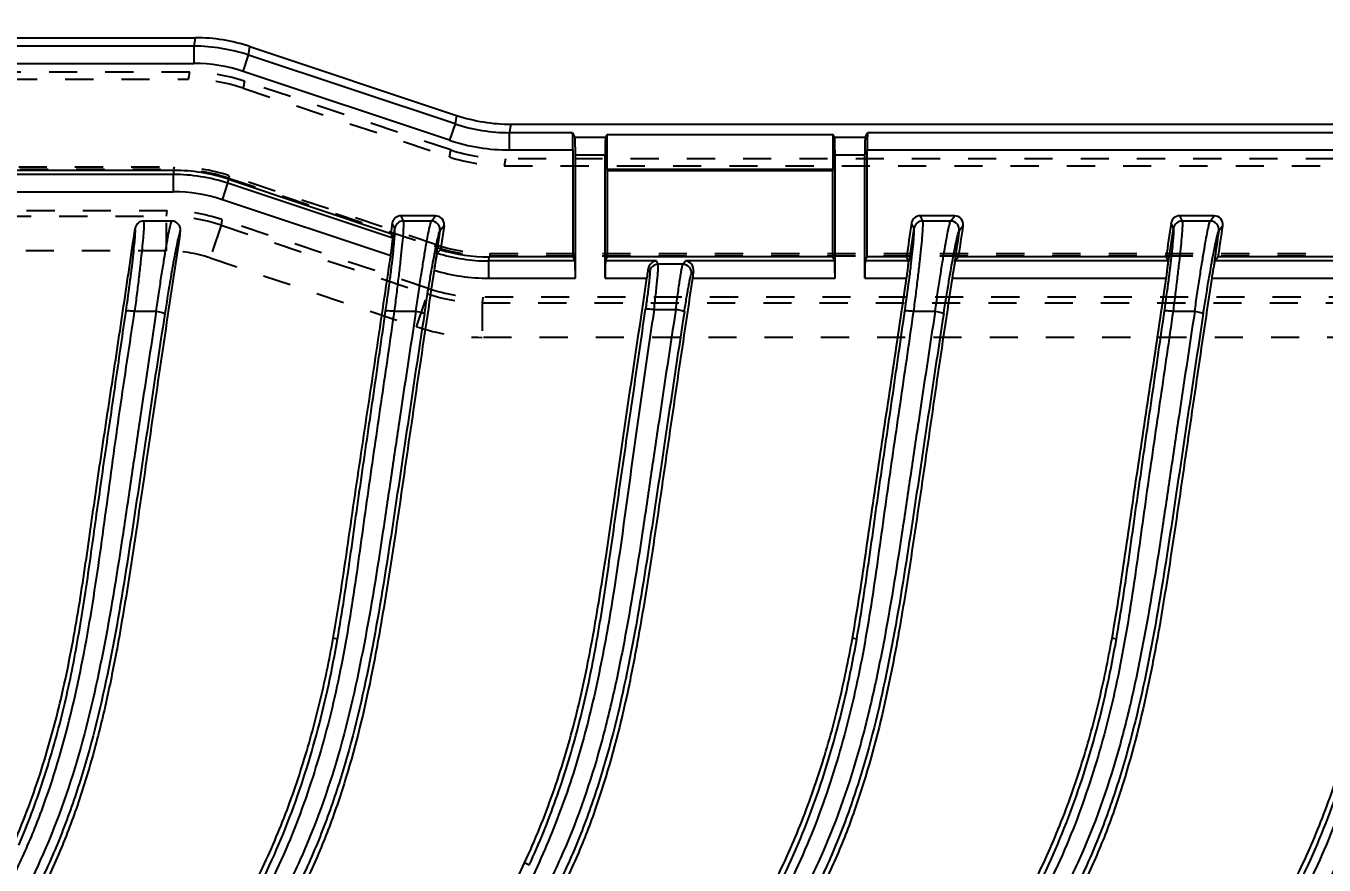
# Model space of a CAD drawing. Header units: millimetres. Extents: x -946 to 3963, y -10008 to 1396.
# Drawn here: x 1367.8 to 1443.2, y -775.9 to -727.1 of the extents above; entities that cross this region are included whole.
import ezdxf

# ---------------------------------------------------------------- set-up
doc = ezdxf.new("R2010")
doc.units = ezdxf.units.MM
doc.header["$LTSCALE"] = 16.335
doc.header["$PDMODE"] = 3
doc.header["$PDSIZE"] = 0.3125
doc.linetypes.add('HIDDEN', pattern=[0.2, 0.1, -0.1])
doc.layers.get('0').update_dxf_attribs({"linetype": 'CONTINUOUS'})
doc.layers.get('Defpoints').update_dxf_attribs({"linetype": 'CONTINUOUS'})
doc.layers.add('DEFAULT_2', color=8, linetype='HIDDEN')
doc.styles.get("Standard").update_dxf_attribs({"font": 'txt', "width": 0.8})
doc.dimstyles.new('11', dxfattribs={"dimtxt": 10, "dimasz": 10, "dimexe": 0, "dimexo": 0, "dimgap": 0, "dimtad": 0, "dimzin": 0, "dimdsep": 46, "dimtxsty": 'Standard', "dimcen": 0, "dimclrd": 4, "dimclre": 4, "dimclrt": 6, "dimazin": 0, "dimtfac": 1, "dimtofl": 0, "dimtmove": 0, "dimatfit": 3, "dimfxl": 0, "dimtolj": 1, "dimtzin": 0, "dimarcsym": 0})

# ---------------------------------------------------------------- blocks, each defined once
blk = doc.blocks.new('*D20')
at = {"color": 4, "lineweight": -2}
for p, q in [((1308.929, -833.857), (1308.929, -701.673)), ((1318.929, -701.673), (1478.018, -701.673)), ((1807.459, -701.673), (1516.685, -701.673)), ((1817.459, -797.176), (1817.459, -701.673))]:
    blk.add_line(p, q, dxfattribs=at)
at = {"color": 4}
for points in [[(1318.929, -700.007), (1318.929, -703.34), (1308.929, -701.673)], [(1807.459, -700.007), (1807.459, -703.34), (1817.459, -701.673)]]:
    blk.add_solid(points, dxfattribs=at)
at = {"layer": 'Defpoints', "color": 0}
for p in [(1308.929, -701.673), (1817.459, -797.176), (1308.929, -833.857)]:
    blk.add_point(p, dxfattribs=at)
at = {"color": 6, "insert": (1497.351, -701.673), "char_height": 10, "attachment_point": 5}
blk.add_mtext('\\A1;508.53', dxfattribs=at)
blk = doc.blocks.new('*D22')
at = {"color": 4, "lineweight": -2}
for p, q in [((1248.194, -736.941), (1248.194, -631.536)), ((1258.194, -631.536), (1512.669, -631.536)), ((1868.194, -631.536), (1548.669, -631.536)), ((1878.194, -736.941), (1878.194, -631.536))]:
    blk.add_line(p, q, dxfattribs=at)
at = {"color": 4}
for points in [[(1258.194, -629.87), (1258.194, -633.203), (1248.194, -631.536)], [(1868.194, -629.87), (1868.194, -633.203), (1878.194, -631.536)]]:
    blk.add_solid(points, dxfattribs=at)
at = {"layer": 'Defpoints', "color": 0}
for p in [(1248.194, -631.536), (1248.194, -736.941), (1878.194, -736.941)]:
    blk.add_point(p, dxfattribs=at)
at = {"color": 6, "insert": (1530.669, -631.536), "char_height": 10, "attachment_point": 5}
blk.add_mtext('\\A1;630.00', dxfattribs=at)

msp = doc.modelspace()

# ---------------------------------------------------------------- linework, layer by layer
at = {"color": 7, "linetype": 'Continuous'}
for p, q in [((1349.232, -727.829), (1377.65, -727.829)), ((1377.65, -727.829), (1377.57, -728.322)), ((1377.57, -728.322), (1349.489, -728.322)), ((1377.57, -728.322), (1377.57, -729.325)), ((1380.426, -729.789), (1380.744, -728.837)), ((1380.744, -728.837), (1380.824, -728.344)), ((1392.729, -732.832), (1380.744, -728.837)), ((1380.824, -728.344), (1392.809, -732.339)), ((1349.489, -729.325), (1377.57, -729.325)), ((1392.411, -733.784), (1380.426, -729.789)), ((1392.809, -732.339), (1392.729, -732.832)), ((1392.729, -732.832), (1392.411, -733.784)), ((1395.902, -733.347), (1395.982, -732.854)), ((1395.902, -734.35), (1395.902, -733.347)), ((1399.553, -733.347), (1395.902, -733.347)), ((1395.982, -732.854), (1619.855, -732.854)), ((1399.553, -733.347), (1399.695, -733.631)), ((1416.545, -733.631), (1416.687, -733.347)), ((1593.518, -733.347), (1416.687, -733.347)), ((1401.47, -733.631), (1399.695, -733.631)), ((1401.556, -733.46), (1401.47, -733.631)), ((1401.556, -735.47), (1401.556, -733.46)), ((1401.556, -733.46), (1414.684, -733.46)), ((1414.684, -735.47), (1414.684, -733.46)), ((1414.77, -733.631), (1414.684, -733.46)), ((1416.545, -733.631), (1414.77, -733.631)), ((1395.902, -734.35), (1399.578, -734.35)), ((1399.578, -734.35), (1399.578, -740.562)), ((1399.72, -741.8), (1399.72, -734.635)), ((1399.72, -734.635), (1401.445, -734.635)), ((1401.445, -741.8), (1401.445, -734.635)), ((1414.795, -741.8), (1414.795, -734.635)), ((1414.795, -734.635), (1416.52, -734.635)), ((1416.52, -741.8), (1416.52, -734.635)), ((1416.663, -740.562), (1416.663, -734.35)), ((1416.663, -734.35), (1593.543, -734.35)), ((1376.399, -735.537), (1361.831, -735.537)), ((1376.399, -735.537), (1376.361, -735.771)), ((1401.588, -735.533), (1401.556, -735.47)), ((1401.556, -735.47), (1414.684, -735.47)), ((1401.588, -740.562), (1401.588, -735.533)), ((1401.588, -735.533), (1414.653, -735.533)), ((1414.684, -735.47), (1414.653, -735.533)), ((1414.653, -735.533), (1414.653, -740.562)), ((1376.361, -735.771), (1361.952, -735.771)), ((1376.361, -735.771), (1376.361, -736.775)), ((1379.218, -737.238), (1379.535, -736.286)), ((1379.535, -736.286), (1379.573, -736.052)), ((1389.112, -739.478), (1379.535, -736.286)), ((1379.573, -736.052), (1388.996, -739.193)), ((1361.952, -736.775), (1376.361, -736.775)), ((1388.994, -740.497), (1379.218, -737.238)), ((1376.282, -738.48), (1374.652, -738.48)), ((1389.084, -738.603), (1388.997, -739.193)), ((1389.231, -738.909), (1389.084, -738.603)), ((1389.58, -738.175), (1389.727, -738.48)), ((1391.594, -738.175), (1389.58, -738.175)), ((1391.357, -738.48), (1389.727, -738.48)), ((1391.357, -738.48), (1391.594, -738.175)), ((1419.381, -738.909), (1419.234, -738.604)), ((1419.73, -738.175), (1419.877, -738.48)), ((1421.744, -738.175), (1419.73, -738.175)), ((1421.507, -738.48), (1419.877, -738.48)), ((1421.507, -738.48), (1421.744, -738.175)), ((1434.456, -738.909), (1434.309, -738.604)), ((1434.805, -738.175), (1434.952, -738.48)), ((1436.819, -738.175), (1434.805, -738.175)), ((1436.582, -738.48), (1434.952, -738.48)), ((1436.582, -738.48), (1436.819, -738.175)), ((1388.997, -739.193), (1389.137, -739.54)), ((1389.137, -739.54), (1389.231, -738.909)), ((1391.853, -739.056), (1391.657, -740.379)), ((1392.09, -738.751), (1391.853, -739.056)), ((1392.09, -738.751), (1391.881, -740.154)), ((1419.093, -740.846), (1419.381, -738.909)), ((1422.24, -738.751), (1422.003, -739.056)), ((1434.168, -740.846), (1434.456, -738.909)), ((1437.315, -738.751), (1437.078, -739.056)), ((1391.696, -740.34), (1391.882, -740.154)), ((1391.657, -740.379), (1391.521, -741.294)), ((1394.688, -740.796), (1394.711, -740.562)), ((1394.688, -741.8), (1394.688, -740.796)), ((1399.695, -740.796), (1394.688, -740.796)), ((1399.578, -740.562), (1394.711, -740.562)), ((1399.578, -740.562), (1399.695, -740.796)), ((1401.47, -740.796), (1401.588, -740.562)), ((1404.424, -740.796), (1401.47, -740.796)), ((1414.653, -740.562), (1401.588, -740.562)), ((1404.528, -740.992), (1404.424, -740.796)), ((1405.958, -740.992), (1406.12, -740.796)), ((1414.77, -740.796), (1406.12, -740.796)), ((1414.653, -740.562), (1414.77, -740.796)), ((1416.545, -740.796), (1416.663, -740.562)), ((1419.067, -740.796), (1416.545, -740.796)), ((1418.944, -740.562), (1416.663, -740.562)), ((1419.093, -740.846), (1418.944, -740.562)), ((1421.97, -740.562), (1421.736, -740.846)), ((1434.142, -740.796), (1421.777, -740.796)), ((1434.019, -740.562), (1421.97, -740.562)), ((1434.019, -740.562), (1434.168, -740.846)), ((1437.045, -740.562), (1436.811, -740.846)), ((1449.217, -740.796), (1436.852, -740.796)), ((1449.094, -740.562), (1437.045, -740.562)), ((1404.031, -741.42), (1403.95, -741.267)), ((1405.958, -740.992), (1404.528, -740.992)), ((1406.579, -741.419), (1406.455, -741.568)), ((1394.688, -741.8), (1399.72, -741.8)), ((1401.445, -741.8), (1403.876, -741.8)), ((1406.519, -741.8), (1414.795, -741.8)), ((1416.52, -741.8), (1418.951, -741.8)), ((1421.594, -741.8), (1434.026, -741.8)), ((1436.669, -741.8), (1449.101, -741.8)), ((1374.123, -743.712), (1375.383, -743.712)), ((1389.198, -743.712), (1390.458, -743.712)), ((1404.288, -743.609), (1405.549, -743.609)), ((1419.348, -743.712), (1420.608, -743.712)), ((1434.423, -743.712), (1435.683, -743.712)), ((1385.908, -762.757), (1385.654, -762.711)), ((1416.058, -762.757), (1415.804, -762.711)), ((1431.133, -762.757), (1430.879, -762.711)), ((1397.043, -775.882), (1396.77, -775.754))]:
    msp.add_line(p, q, dxfattribs=at)
for centre, radius, start, end in [((1377.559, -738.425), 10.103, 71.62681, 89.93825), ((1377.568, -738.373), 9.047, 71.58099, 89.98406), ((1395.912, -723.249), 10.098, 251.62181, 269.94324), ((1395.905, -723.293), 11.058, 251.58099, 269.98406), ((1376.35, -745.874), 10.103, 71.62681, 89.93825), ((1376.352, -745.865), 9.091, 71.62431, 89.94074), ((1389.58, -738.677), 0.502, 89.9939, 171.60296), ((1389.728, -738.984), 0.503, 90.07267, 171.3998), ((1391.355, -738.984), 0.503, 351.74484, 89.8587), ((1419.73, -738.677), 0.502, 89.9939, 171.60618), ((1419.878, -738.984), 0.503, 90.07026, 171.4021), ((1421.505, -738.984), 0.503, 351.74445, 89.8616), ((1434.805, -738.677), 0.502, 89.9939, 171.60618), ((1434.953, -738.984), 0.503, 90.07026, 171.4021), ((1436.58, -738.984), 0.503, 351.74445, 89.8616), ((1394.718, -730.474), 10.087, 253.66532, 269.95839), ((1394.681, -730.802), 9.994, 252.61803, 270.03643), ((1394.681, -730.802), 10.997, 253.25836, 270.03288), ((1404.528, -741.495), 0.503, 90.07787, 171.43512), ((1405.957, -741.496), 0.503, 351.66343, 89.86354), ((1433.371, -745.809), 27.15, 170.6929, 171.50689)]:
    msp.add_arc(centre, radius, start, end, dxfattribs=at)
for centre, major_axis, ratio, start_param, end_param in [((1377.646, -737.893), (-1.612, -9.934), 0.998594, 2.98094, 3.302246), ((1395.987, -722.79), (1.612, 9.934), 0.998594, -3.302246, -2.98094), ((1399.551, -734.35), (0, 1.005), 0.026186, -1.570796, -0.05236), ((1416.689, -734.35), (0, 1.005), 0.026186, 0.05236, 1.570796), ((1399.693, -734.635), (0, 1.005), 0.026186, -1.570796, -0.05236), ((1401.472, -734.635), (0, 1.005), 0.026186, 0.05236, 1.570796), ((1414.768, -734.635), (0, 1.005), 0.026186, -1.570796, -0.05236), ((1416.547, -734.635), (0, 1.005), 0.026186, 0.05236, 1.570796), ((1376.395, -745.6), (1.612, 9.934), 0.998594, -0.160653, 0.160653), ((6630.975, -1516.338), (4145.301, -3254.93), 0.999193, -2.623723, -2.623347), ((6646.05, -1516.338), (4145.301, -3254.93), 0.999193, -2.623723, -2.623347), ((-225.26, -494.779), (1649.642, 229.679), 0.999338, -0.286637, -0.285537), ((-210.185, -494.779), (1649.642, 229.679), 0.999338, -0.286637, -0.285537), ((1399.693, -741.8), (0, 1.005), 0.026186, -1.570796, -0.05236), ((1401.472, -741.8), (0, 1.005), 0.026186, 0.05236, 1.570796), ((1414.768, -741.8), (0, 1.005), 0.026186, -1.570796, -0.05236), ((1416.547, -741.8), (0, 1.005), 0.026186, 0.05236, 1.570796)]:
    msp.add_ellipse(centre, major_axis=major_axis, ratio=ratio, start_param=start_param, end_param=end_param, dxfattribs=at)
for points, knots in [([(1374.652, -738.48), (1374.659, -738.496), (1374.663, -738.548), (1374.666, -738.645), (1374.662, -738.786), (1374.648, -739.058), (1374.613, -739.497), (1374.552, -740.133), (1374.469, -740.899), (1374.368, -741.769), (1374.252, -742.718), (1374.167, -743.375), (1374.123, -743.712)], [0, 0, 0, 0, 0.01018, 0.028757, 0.055636, 0.090608, 0.183879, 0.306626, 0.454803, 0.622788, 0.806038, 1, 1, 1, 1]), ([(1374.652, -738.48), (1374.535, -738.48), (1374.294, -738.567), (1374.173, -738.793), (1374.155, -738.908)], [0, 0, 0, 0, 0.499987, 1, 1, 1, 1]), ([(1375.383, -743.712), (1375.431, -743.374), (1375.525, -742.716), (1375.668, -741.767), (1375.805, -740.897), (1375.931, -740.132), (1376.044, -739.496), (1376.129, -739.057), (1376.188, -738.786), (1376.223, -738.644), (1376.252, -738.547), (1376.271, -738.496), (1376.282, -738.48)], [0, 0, 0, 0, 0.192864, 0.375026, 0.542159, 0.689946, 0.812883, 0.906838, 0.942318, 0.969802, 0.989071, 1, 1, 1, 1]), ([(1376.778, -739.056), (1376.799, -738.918), (1376.715, -738.609), (1376.422, -738.48), (1376.282, -738.48)], [0, 0, 0, 0, 0.50003, 1, 1, 1, 1]), ([(1389.727, -738.48), (1389.734, -738.496), (1389.738, -738.548), (1389.741, -738.644), (1389.737, -738.786), (1389.723, -739.058), (1389.688, -739.497), (1389.627, -740.132), (1389.544, -740.897), (1389.444, -741.767), (1389.327, -742.717), (1389.242, -743.374), (1389.198, -743.712)], [0, 0, 0, 0, 0.010152, 0.028743, 0.055653, 0.090647, 0.183937, 0.306539, 0.454492, 0.622306, 0.805589, 1, 1, 1, 1]), ([(1390.458, -743.712), (1390.506, -743.374), (1390.6, -742.716), (1390.743, -741.767), (1390.88, -740.897), (1391.006, -740.132), (1391.119, -739.496), (1391.204, -739.057), (1391.264, -738.786), (1391.298, -738.644), (1391.327, -738.547), (1391.346, -738.496), (1391.357, -738.48)], [0, 0, 0, 0, 0.192925, 0.375038, 0.542125, 0.689981, 0.812963, 0.906913, 0.942378, 0.969842, 0.989091, 1, 1, 1, 1]), ([(1392.09, -738.751), (1392.111, -738.613), (1392.026, -738.304), (1391.733, -738.175), (1391.594, -738.175)], [0, 0, 0, 0, 0.500032, 1, 1, 1, 1]), ([(1419.877, -738.48), (1419.884, -738.496), (1419.888, -738.548), (1419.891, -738.644), (1419.887, -738.786), (1419.873, -739.058), (1419.838, -739.497), (1419.777, -740.132), (1419.694, -740.897), (1419.594, -741.767), (1419.477, -742.717), (1419.392, -743.374), (1419.348, -743.712)], [0, 0, 0, 0, 0.010152, 0.028743, 0.055653, 0.090648, 0.183937, 0.306539, 0.454492, 0.622305, 0.805589, 1, 1, 1, 1]), ([(1420.608, -743.712), (1420.656, -743.374), (1420.75, -742.716), (1420.893, -741.767), (1421.03, -740.897), (1421.156, -740.132), (1421.269, -739.496), (1421.354, -739.057), (1421.414, -738.786), (1421.448, -738.644), (1421.477, -738.547), (1421.496, -738.496), (1421.507, -738.48)], [0, 0, 0, 0, 0.192925, 0.375038, 0.542125, 0.689981, 0.812963, 0.906913, 0.942378, 0.969842, 0.989091, 1, 1, 1, 1]), ([(1422.24, -738.751), (1422.261, -738.613), (1422.176, -738.304), (1421.883, -738.175), (1421.744, -738.175)], [0, 0, 0, 0, 0.500032, 1, 1, 1, 1]), ([(1434.952, -738.48), (1434.959, -738.496), (1434.963, -738.548), (1434.966, -738.644), (1434.962, -738.786), (1434.948, -739.058), (1434.913, -739.497), (1434.852, -740.132), (1434.769, -740.897), (1434.669, -741.767), (1434.552, -742.717), (1434.467, -743.374), (1434.423, -743.712)], [0, 0, 0, 0, 0.010152, 0.028743, 0.055653, 0.090648, 0.183937, 0.306539, 0.454492, 0.622305, 0.805589, 1, 1, 1, 1]), ([(1435.683, -743.712), (1435.731, -743.374), (1435.825, -742.716), (1435.968, -741.767), (1436.105, -740.897), (1436.231, -740.132), (1436.344, -739.496), (1436.429, -739.057), (1436.489, -738.786), (1436.523, -738.644), (1436.552, -738.547), (1436.571, -738.496), (1436.582, -738.48)], [0, 0, 0, 0, 0.192925, 0.375038, 0.542125, 0.689981, 0.812963, 0.906913, 0.942378, 0.969842, 0.989091, 1, 1, 1, 1]), ([(1437.315, -738.751), (1437.336, -738.613), (1437.251, -738.304), (1436.958, -738.175), (1436.819, -738.175)], [0, 0, 0, 0, 0.500032, 1, 1, 1, 1]), ([(1376.778, -739.056), (1376.478, -741.077), (1375.868, -745.119), (1374.979, -751.185), (1374.113, -757.254), (1373.316, -762.301), (1372.515, -766.31), (1371.786, -769.289), (1370.897, -772.225), (1369.821, -775.099), (1368.524, -777.881), (1367.037, -780.564), (1365.457, -783.191), (1364.166, -785.398), (1363.22, -787.212), (1362.575, -788.604), (1362.021, -790.034), (1361.564, -791.497), (1361.165, -792.978), (1360.665, -794.961), (1360.032, -797.437), (1359.309, -800.416), (1358.648, -803.409), (1358.063, -806.419), (1357.37, -810.447), (1356.639, -815.504), (1355.812, -823.637), (1355.562, -829.771), (1355.562, -833.857)], [0, 0, 0, 0, 0.062495, 0.12499, 0.187485, 0.24998, 0.28123, 0.312481, 0.343736, 0.374999, 0.406246, 0.437504, 0.468743, 0.500016, 0.515672, 0.531303, 0.546905, 0.562518, 0.578161, 0.593813, 0.625066, 0.656302, 0.687553, 0.718803, 0.750051, 0.812544, 0.875038, 1, 1, 1, 1]), ([(1367.131, -774.603), (1367.727, -773.205), (1368.786, -770.349), (1369.97, -765.94), (1370.828, -761.459), (1371.381, -757.7), (1371.805, -754.69), (1372.245, -751.683), (1372.815, -747.927), (1373.488, -743.418), (1373.932, -740.412), (1374.155, -738.908)], [0, 0, 0, 0, 0.125023, 0.250048, 0.375068, 0.500056, 0.562549, 0.625042, 0.750028, 0.875014, 1, 1, 1, 1]), ([(1373.625, -743.704), (1373.712, -743.103), (1373.832, -742.234), (1373.972, -741.128), (1374.054, -740.427), (1374.115, -739.845), (1374.151, -739.442), (1374.165, -739.192), (1374.169, -739.062), (1374.166, -738.972), (1374.161, -738.925), (1374.155, -738.908)], [0, 0, 0, 0, 0.376956, 0.545112, 0.69269, 0.81521, 0.908795, 0.943801, 0.970603, 0.989266, 1, 1, 1, 1]), ([(1376.778, -739.056), (1376.768, -739.072), (1376.749, -739.119), (1376.702, -739.265), (1376.634, -739.546), (1376.54, -739.992), (1376.428, -740.574), (1376.301, -741.274), (1376.112, -742.379), (1375.973, -743.25), (1375.88, -743.852)], [0, 0, 0, 0, 0.01164, 0.031156, 0.094345, 0.188749, 0.311384, 0.458458, 0.625665, 1, 1, 1, 1]), ([(1388.7, -743.704), (1388.786, -743.104), (1388.907, -742.236), (1389.047, -741.13), (1389.129, -740.43), (1389.19, -739.848), (1389.225, -739.445), (1389.24, -739.195), (1389.244, -739.065), (1389.241, -738.974), (1389.237, -738.925), (1389.231, -738.909)], [0, 0, 0, 0, 0.376562, 0.544584, 0.692058, 0.814545, 0.908225, 0.943333, 0.970272, 0.989097, 1, 1, 1, 1]), ([(1390.955, -743.852), (1391.047, -743.25), (1391.187, -742.379), (1391.376, -741.274), (1391.503, -740.574), (1391.615, -739.992), (1391.7, -739.589), (1391.76, -739.34), (1391.794, -739.209), (1391.824, -739.118), (1391.843, -739.071), (1391.853, -739.056)], [0, 0, 0, 0, 0.374343, 0.541575, 0.688687, 0.811277, 0.90561, 0.94135, 0.969098, 0.988672, 1, 1, 1, 1]), ([(1418.85, -743.704), (1418.936, -743.104), (1419.057, -742.236), (1419.197, -741.13), (1419.279, -740.43), (1419.34, -739.848), (1419.375, -739.445), (1419.39, -739.195), (1419.394, -739.065), (1419.391, -738.974), (1419.387, -738.925), (1419.381, -738.909)], [0, 0, 0, 0, 0.376564, 0.544587, 0.692061, 0.814548, 0.908227, 0.943336, 0.970275, 0.989099, 1, 1, 1, 1]), ([(1421.105, -743.852), (1421.197, -743.25), (1421.337, -742.379), (1421.526, -741.274), (1421.653, -740.574), (1421.765, -739.992), (1421.85, -739.589), (1421.91, -739.34), (1421.944, -739.209), (1421.974, -739.118), (1421.993, -739.071), (1422.003, -739.056)], [0, 0, 0, 0, 0.374343, 0.541575, 0.688687, 0.811277, 0.90561, 0.94135, 0.969098, 0.988672, 1, 1, 1, 1]), ([(1433.925, -743.704), (1434.011, -743.104), (1434.132, -742.236), (1434.272, -741.13), (1434.354, -740.43), (1434.415, -739.848), (1434.45, -739.445), (1434.465, -739.195), (1434.469, -739.065), (1434.466, -738.974), (1434.462, -738.925), (1434.456, -738.909)], [0, 0, 0, 0, 0.376564, 0.544587, 0.692061, 0.814548, 0.908227, 0.943336, 0.970275, 0.989099, 1, 1, 1, 1]), ([(1436.18, -743.852), (1436.272, -743.25), (1436.412, -742.379), (1436.601, -741.274), (1436.728, -740.574), (1436.84, -739.992), (1436.925, -739.589), (1436.985, -739.34), (1437.019, -739.209), (1437.049, -739.118), (1437.068, -739.071), (1437.078, -739.056)], [0, 0, 0, 0, 0.374343, 0.541575, 0.688687, 0.811277, 0.90561, 0.94135, 0.969098, 0.988672, 1, 1, 1, 1]), ([(1388.994, -740.497), (1389.013, -740.373), (1389.046, -740.142), (1389.081, -739.867), (1389.101, -739.684), (1389.111, -739.586), (1389.113, -739.522), (1389.116, -739.488), (1389.112, -739.478)], [0, 0, 0, 0, 0.366481, 0.683793, 0.80896, 0.905502, 0.969982, 1, 1, 1, 1]), ([(1385.654, -762.711), (1385.983, -760.868), (1386.39, -758.089), (1386.922, -754.383), (1387.476, -750.68), (1388.173, -746.053), (1388.72, -742.349), (1388.994, -740.497)], [0, 0, 0, 0, 0.249993, 0.375007, 0.500007, 0.75, 1, 1, 1, 1]), ([(1391.696, -740.34), (1391.69, -740.346), (1391.684, -740.377), (1391.667, -740.433), (1391.65, -740.523), (1391.627, -740.64), (1391.603, -740.781), (1391.566, -741.002), (1391.539, -741.175), (1391.521, -741.294)], [0, 0, 0, 0, 0.027909, 0.090229, 0.185042, 0.309252, 0.45836, 0.62759, 1, 1, 1, 1]), ([(1404.424, -740.796), (1404.319, -740.804), (1404.086, -740.905), (1403.966, -741.137), (1403.95, -741.267)], [0, 0, 0, 0, 0.447528, 1, 1, 1, 1]), ([(1406.579, -741.419), (1406.604, -741.262), (1406.517, -740.947), (1406.241, -740.806), (1406.12, -740.796)], [0, 0, 0, 0, 0.567521, 1, 1, 1, 1]), ([(1418.951, -741.8), (1418.97, -741.676), (1418.995, -741.497), (1419.025, -741.266), (1419.043, -741.118), (1419.056, -740.994), (1419.067, -740.898), (1419.067, -740.837), (1419.071, -740.804), (1419.067, -740.796)], [0, 0, 0, 0, 0.369648, 0.538944, 0.688584, 0.813541, 0.909073, 0.971911, 1, 1, 1, 1]), ([(1421.778, -740.796), (1421.771, -740.804), (1421.764, -740.837), (1421.747, -740.898), (1421.729, -740.994), (1421.694, -741.174), (1421.648, -741.446), (1421.612, -741.676), (1421.594, -741.8)], [0, 0, 0, 0, 0.029771, 0.093925, 0.190168, 0.315155, 0.632666, 1, 1, 1, 1]), ([(1434.026, -741.8), (1434.045, -741.676), (1434.07, -741.497), (1434.1, -741.266), (1434.118, -741.118), (1434.131, -740.994), (1434.142, -740.898), (1434.142, -740.837), (1434.146, -740.804), (1434.142, -740.796)], [0, 0, 0, 0, 0.369648, 0.538944, 0.688584, 0.813541, 0.909073, 0.971911, 1, 1, 1, 1]), ([(1436.853, -740.796), (1436.846, -740.804), (1436.839, -740.837), (1436.822, -740.898), (1436.804, -740.994), (1436.769, -741.174), (1436.723, -741.446), (1436.687, -741.676), (1436.669, -741.8)], [0, 0, 0, 0, 0.029771, 0.093925, 0.190168, 0.315155, 0.632666, 1, 1, 1, 1]), ([(1391.514, -741.333), (1391.218, -743.307), (1390.623, -747.254), (1389.772, -753.18), (1389.056, -758.117), (1388.411, -762.057), (1387.686, -765.981), (1386.741, -769.866), (1385.468, -773.652), (1384.311, -776.416), (1382.958, -779.089), (1381.457, -781.681), (1379.896, -784.235), (1378.671, -786.412), (1377.829, -788.223), (1377.266, -789.612), (1376.786, -791.031), (1376.376, -792.471), (1376.004, -793.921), (1375.514, -795.856), (1374.897, -798.273), (1374.205, -801.186), (1373.58, -804.114), (1373.026, -807.056), (1372.359, -810.991), (1371.665, -815.933), (1370.875, -823.877), (1370.637, -829.866), (1370.637, -833.857)], [0, 0, 0, 0, 0.062498, 0.124996, 0.187494, 0.218743, 0.249994, 0.31248, 0.343737, 0.37499, 0.406246, 0.437494, 0.468752, 0.500001, 0.515645, 0.531282, 0.546904, 0.562528, 0.578163, 0.593796, 0.625042, 0.65629, 0.68754, 0.71879, 0.75004, 0.812536, 0.875032, 1, 1, 1, 1]), ([(1404.031, -741.42), (1404.034, -741.427), (1404.036, -741.448), (1404.038, -741.487), (1404.036, -741.545), (1404.03, -741.659), (1404.014, -741.842), (1403.986, -742.106), (1403.949, -742.425), (1403.885, -742.93), (1403.83, -743.327), (1403.791, -743.601)], [0, 0, 0, 0, 0.009542, 0.027688, 0.054355, 0.089304, 0.182806, 0.305179, 0.452939, 0.621576, 1, 1, 1, 1]), ([(1403.876, -741.8), (1403.883, -741.753), (1403.909, -741.576), (1403.933, -741.398), (1403.95, -741.267)], [0, 0, 0, 0, 0.262412, 1, 1, 1, 1]), ([(1404.288, -743.609), (1404.328, -743.279), (1404.382, -742.803), (1404.445, -742.197), (1404.483, -741.814), (1404.511, -741.497), (1404.526, -741.277), (1404.533, -741.142), (1404.535, -741.072), (1404.533, -741.025), (1404.531, -741), (1404.528, -740.992)], [0, 0, 0, 0, 0.378693, 0.547342, 0.695079, 0.817458, 0.910847, 0.945646, 0.972175, 0.990303, 1, 1, 1, 1]), ([(1405.549, -743.609), (1405.593, -743.279), (1405.655, -742.801), (1405.741, -742.196), (1405.799, -741.814), (1405.85, -741.496), (1405.894, -741.254), (1405.923, -741.102), (1405.945, -741.025), (1405.953, -741), (1405.958, -740.992)], [0, 0, 0, 0, 0.376827, 0.544792, 0.692176, 0.814659, 0.908595, 0.970868, 0.989608, 1, 1, 1, 1]), ([(1406.045, -743.749), (1406.088, -743.474), (1406.151, -743.077), (1406.238, -742.573), (1406.295, -742.254), (1406.347, -741.989), (1406.39, -741.787), (1406.42, -741.659), (1406.442, -741.595), (1406.45, -741.574), (1406.455, -741.568)], [0, 0, 0, 0, 0.375756, 0.543441, 0.690743, 0.813305, 0.907609, 0.970555, 0.989545, 1, 1, 1, 1]), ([(1406.519, -741.8), (1406.225, -743.764), (1405.634, -747.691), (1404.789, -753.588), (1404.072, -758.501), (1403.423, -762.419), (1402.688, -766.322), (1401.724, -770.183), (1400.434, -773.941), (1399.261, -776.684), (1397.896, -779.333), (1396.395, -781.908), (1394.843, -784.45), (1393.635, -786.623), (1392.813, -788.433), (1392.266, -789.82), (1391.798, -791.235), (1391.396, -792.67), (1391.03, -794.114), (1390.545, -796.04), (1389.929, -798.445), (1389.244, -801.344), (1388.626, -804.258), (1388.078, -807.186), (1387.417, -811.103), (1386.73, -816.021), (1385.948, -823.926), (1385.712, -829.886), (1385.712, -833.857)], [0, 0, 0, 0, 0.062498, 0.124996, 0.187494, 0.218743, 0.249995, 0.31248, 0.343738, 0.374989, 0.406246, 0.437493, 0.468754, 0.500001, 0.515642, 0.531281, 0.546906, 0.56253, 0.578163, 0.593794, 0.625041, 0.656289, 0.68754, 0.718789, 0.750039, 0.812535, 0.875032, 1, 1, 1, 1]), ([(1396.77, -775.754), (1397.379, -774.437), (1398.471, -771.743), (1399.731, -767.571), (1400.638, -763.31), (1401.581, -757.585), (1402.568, -750.401), (1403.45, -744.668), (1403.876, -741.8)], [0, 0, 0, 0, 0.125044, 0.250108, 0.375097, 0.500141, 0.750061, 1, 1, 1, 1]), ([(1421.594, -741.8), (1421.3, -743.764), (1420.709, -747.691), (1419.864, -753.588), (1419.147, -758.501), (1418.498, -762.419), (1417.763, -766.322), (1416.799, -770.183), (1415.509, -773.941), (1414.336, -776.684), (1412.971, -779.333), (1411.47, -781.908), (1409.918, -784.45), (1408.71, -786.623), (1407.888, -788.433), (1407.341, -789.82), (1406.873, -791.235), (1406.471, -792.67), (1406.105, -794.114), (1405.62, -796.04), (1405.004, -798.445), (1404.319, -801.344), (1403.701, -804.258), (1403.153, -807.186), (1402.492, -811.103), (1401.805, -816.021), (1401.023, -823.926), (1400.787, -829.886), (1400.787, -833.857)], [0, 0, 0, 0, 0.062498, 0.124996, 0.187494, 0.218743, 0.249995, 0.31248, 0.343738, 0.374989, 0.406246, 0.437493, 0.468754, 0.500001, 0.515642, 0.531281, 0.546906, 0.56253, 0.578163, 0.593794, 0.625041, 0.656289, 0.68754, 0.718789, 0.750039, 0.812535, 0.875032, 1, 1, 1, 1]), ([(1415.804, -762.711), (1416.113, -760.976), (1416.499, -758.36), (1417.001, -754.872), (1417.521, -751.386), (1418.177, -747.029), (1418.693, -743.543), (1418.951, -741.8)], [0, 0, 0, 0, 0.249993, 0.375007, 0.500007, 0.75, 1, 1, 1, 1]), ([(1436.669, -741.8), (1436.375, -743.764), (1435.784, -747.691), (1434.939, -753.588), (1434.222, -758.501), (1433.573, -762.419), (1432.838, -766.322), (1431.874, -770.183), (1430.584, -773.941), (1429.411, -776.684), (1428.046, -779.333), (1426.545, -781.908), (1424.993, -784.45), (1423.785, -786.623), (1422.963, -788.433), (1422.416, -789.82), (1421.948, -791.235), (1421.546, -792.67), (1421.18, -794.114), (1420.695, -796.04), (1420.079, -798.445), (1419.394, -801.344), (1418.776, -804.258), (1418.228, -807.186), (1417.567, -811.103), (1416.88, -816.021), (1416.098, -823.926), (1415.862, -829.886), (1415.862, -833.857)], [0, 0, 0, 0, 0.062498, 0.124996, 0.187494, 0.218743, 0.249995, 0.31248, 0.343738, 0.374989, 0.406246, 0.437493, 0.468754, 0.500001, 0.515642, 0.531281, 0.546906, 0.56253, 0.578163, 0.593794, 0.625041, 0.656289, 0.68754, 0.718789, 0.750039, 0.812535, 0.875032, 1, 1, 1, 1]), ([(1430.879, -762.711), (1431.188, -760.976), (1431.574, -758.36), (1432.076, -754.872), (1432.596, -751.386), (1433.252, -747.029), (1433.768, -743.543), (1434.026, -741.8)], [0, 0, 0, 0, 0.249993, 0.375007, 0.500007, 0.75, 1, 1, 1, 1]), ([(1451.744, -741.8), (1451.363, -744.344), (1450.601, -749.433), (1449.703, -755.802), (1448.915, -760.887), (1448.24, -764.688), (1447.398, -768.457), (1446.312, -772.164), (1445.163, -775.174), (1444.072, -777.505), (1443.171, -779.213), (1442.215, -780.89), (1440.889, -783.095), (1439.56, -785.302), (1438.405, -787.604), (1437.641, -789.379), (1437.007, -791.204), (1436.496, -793.066), (1436.043, -794.942), (1435.579, -796.817), (1435.106, -798.687), (1434.803, -799.937), (1434.658, -800.564)], [0, 0, 0, 0, 0.124977, 0.249955, 0.312443, 0.374938, 0.437428, 0.49993, 0.562445, 0.593689, 0.624938, 0.656201, 0.687456, 0.749941, 0.781233, 0.812513, 0.843744, 0.874981, 0.906257, 0.937521, 0.968763, 1, 1, 1, 1]), ([(1375.383, -743.712), (1375.058, -745.862), (1374.564, -749.088), (1373.93, -753.394), (1373.298, -757.704), (1372.434, -763.086), (1371.015, -769.484), (1369.176, -774.647), (1367.217, -778.558), (1365.572, -781.397), (1363.863, -784.199), (1362.558, -786.606), (1361.658, -788.603), (1360.884, -790.652), (1360.441, -792.238), (1360.201, -793.306)], [0, 0, 0, 0, 0.12455, 0.186878, 0.249239, 0.374064, 0.499016, 0.624068, 0.686671, 0.749303, 0.811937, 0.87462, 0.905954, 0.937304, 1, 1, 1, 1]), ([(1375.88, -743.852), (1375.548, -745.999), (1374.902, -750.3), (1373.947, -756.757), (1372.929, -763.21), (1371.748, -768.537), (1370.431, -772.702), (1369.418, -775.251), (1368.481, -777.247), (1367.449, -779.219), (1366.039, -781.619), (1364.598, -783.993), (1363.514, -785.911), (1362.764, -787.357), (1362.113, -788.835), (1361.389, -790.86), (1360.961, -792.417), (1360.691, -793.461)], [0, 0, 0, 0, 0.124353, 0.248931, 0.373671, 0.498305, 0.560745, 0.623522, 0.655151, 0.68696, 0.750857, 0.814465, 0.845895, 0.87695, 0.907665, 0.938279, 1, 1, 1, 1]), ([(1360.937, -788.028), (1361.29, -787.118), (1362.126, -785.348), (1363.57, -782.798), (1365.076, -780.285), (1366.519, -777.736), (1367.799, -775.1), (1369.247, -771.475), (1370.59, -766.779), (1371.681, -761.036), (1372.477, -755.253), (1373.246, -749.473), (1373.845, -745.634), (1374.123, -743.712)], [0, 0, 0, 0, 0.062664, 0.125328, 0.187987, 0.250628, 0.31325, 0.375843, 0.500892, 0.625844, 0.750685, 0.875404, 1, 1, 1, 1]), ([(1367.407, -774.723), (1367.923, -773.509), (1368.846, -771.032), (1369.945, -767.226), (1370.758, -763.347), (1371.377, -759.432), (1371.916, -755.498), (1372.485, -751.565), (1373.06, -747.634), (1373.438, -745.014), (1373.626, -743.704)], [0, 0, 0, 0, 0.124722, 0.2496, 0.374269, 0.499144, 0.624364, 0.749665, 0.874887, 1, 1, 1, 1]), ([(1373.626, -743.704), (1373.628, -743.699), (1373.643, -743.691), (1373.694, -743.682), (1373.799, -743.68), (1373.95, -743.69), (1374.064, -743.704), (1374.123, -743.712)], [0, 0, 0, 0, 0.031669, 0.092664, 0.316232, 0.644184, 1, 1, 1, 1]), ([(1390.458, -743.712), (1390.133, -745.862), (1389.639, -749.088), (1389.005, -753.393), (1388.373, -757.704), (1387.509, -763.086), (1386.09, -769.483), (1384.251, -774.647), (1382.293, -778.558), (1380.647, -781.397), (1378.939, -784.198), (1377.633, -786.605), (1376.733, -788.602), (1375.959, -790.651), (1375.516, -792.237), (1375.276, -793.305)], [0, 0, 0, 0, 0.12455, 0.186878, 0.249239, 0.374064, 0.499016, 0.624068, 0.686671, 0.749303, 0.811937, 0.87462, 0.905954, 0.937304, 1, 1, 1, 1]), ([(1375.383, -743.712), (1375.444, -743.721), (1375.561, -743.742), (1375.714, -743.777), (1375.818, -743.809), (1375.866, -743.834), (1375.879, -743.847), (1375.88, -743.852)], [0, 0, 0, 0, 0.352727, 0.682087, 0.907502, 0.96861, 1, 1, 1, 1]), ([(1390.955, -743.852), (1390.623, -745.999), (1389.977, -750.299), (1389.022, -756.757), (1388.004, -763.21), (1386.823, -768.536), (1385.506, -772.701), (1384.493, -775.25), (1383.556, -777.246), (1382.524, -779.218), (1381.115, -781.619), (1379.673, -783.992), (1378.59, -785.91), (1377.84, -787.356), (1377.188, -788.834), (1376.464, -790.86), (1376.036, -792.416), (1375.766, -793.461)], [0, 0, 0, 0, 0.124351, 0.248927, 0.373664, 0.498297, 0.560737, 0.623514, 0.655143, 0.686952, 0.750851, 0.814459, 0.845891, 0.876947, 0.907663, 0.938278, 1, 1, 1, 1]), ([(1389.198, -743.712), (1388.956, -745.397), (1388.467, -748.769), (1387.845, -752.983), (1387.373, -756.36), (1386.907, -759.741), (1386.383, -763.116), (1385.678, -766.459), (1385.04, -768.943), (1384.283, -771.395), (1383.414, -773.81), (1382.398, -776.17), (1381.22, -778.453), (1379.959, -780.691), (1379.068, -782.155), (1378.607, -782.876)], [0, 0, 0, 0, 0.12462, 0.249353, 0.311759, 0.374191, 0.499128, 0.561647, 0.624186, 0.68676, 0.749379, 0.811989, 0.874638, 0.937324, 1, 1, 1, 1]), ([(1385.906, -762.757), (1386.184, -761.179), (1386.537, -758.799), (1386.977, -755.621), (1387.431, -752.44), (1388.014, -748.469), (1388.473, -745.292), (1388.701, -743.704)], [0, 0, 0, 0, 0.249623, 0.374726, 0.499874, 0.75007, 1, 1, 1, 1]), ([(1388.701, -743.704), (1388.703, -743.699), (1388.718, -743.691), (1388.769, -743.682), (1388.874, -743.68), (1389.025, -743.69), (1389.139, -743.704), (1389.198, -743.712)], [0, 0, 0, 0, 0.031669, 0.092664, 0.316232, 0.644184, 1, 1, 1, 1]), ([(1405.549, -743.609), (1405.224, -745.758), (1404.73, -748.981), (1404.097, -753.284), (1403.465, -757.592), (1402.777, -761.895), (1401.898, -766.166), (1400.836, -770.399), (1399.376, -774.533), (1397.428, -778.447), (1395.788, -781.286), (1394.08, -784.086), (1392.767, -786.487), (1391.859, -788.479), (1391.077, -790.524), (1390.629, -792.107), (1390.386, -793.174)], [0, 0, 0, 0, 0.124546, 0.186871, 0.249231, 0.374051, 0.436522, 0.499029, 0.624077, 0.686678, 0.749307, 0.81194, 0.874623, 0.905955, 0.937304, 1, 1, 1, 1]), ([(1390.458, -743.712), (1390.519, -743.721), (1390.636, -743.742), (1390.789, -743.777), (1390.893, -743.809), (1390.941, -743.834), (1390.954, -743.847), (1390.955, -743.852)], [0, 0, 0, 0, 0.352727, 0.682088, 0.907501, 0.96861, 1, 1, 1, 1]), ([(1406.045, -743.749), (1405.715, -745.89), (1405.07, -750.179), (1404.117, -756.619), (1403.106, -763.057), (1401.939, -768.375), (1400.64, -772.538), (1399.638, -775.089), (1398.709, -777.09), (1397.684, -779.067), (1396.277, -781.475), (1394.832, -783.852), (1393.74, -785.772), (1392.981, -787.219), (1392.319, -788.697), (1391.579, -790.723), (1391.146, -792.283), (1390.875, -793.33)], [0, 0, 0, 0, 0.124103, 0.248416, 0.372888, 0.497345, 0.559744, 0.622526, 0.65418, 0.686032, 0.750063, 0.813848, 0.845384, 0.876558, 0.907383, 0.938085, 1, 1, 1, 1]), ([(1404.288, -743.609), (1404.071, -745.052), (1403.64, -747.941), (1402.831, -753.73), (1402.08, -759.532), (1401.022, -765.293), (1399.967, -769.566), (1398.531, -773.732), (1397.321, -776.41), (1396.664, -777.722)], [0, 0, 0, 0, 0.124656, 0.249405, 0.49918, 0.624228, 0.749397, 0.874644, 1, 1, 1, 1]), ([(1397.044, -775.883), (1397.619, -774.634), (1398.647, -772.075), (1399.869, -768.125), (1400.775, -764.09), (1401.446, -760.009), (1402.01, -755.907), (1402.599, -751.803), (1403.201, -747.701), (1403.594, -744.967), (1403.791, -743.601)], [0, 0, 0, 0, 0.124627, 0.249558, 0.374294, 0.499107, 0.624313, 0.749631, 0.874871, 1, 1, 1, 1]), ([(1403.791, -743.601), (1403.793, -743.596), (1403.81, -743.588), (1403.86, -743.578), (1403.964, -743.577), (1404.114, -743.587), (1404.228, -743.6), (1404.288, -743.609)], [0, 0, 0, 0, 0.033088, 0.096105, 0.31591, 0.642188, 1, 1, 1, 1]), ([(1420.608, -743.712), (1420.284, -745.859), (1419.79, -749.079), (1419.158, -753.377), (1418.526, -757.68), (1417.838, -761.978), (1416.956, -766.244), (1415.889, -770.47), (1414.423, -774.597), (1412.473, -778.503), (1410.832, -781.338), (1409.126, -784.135), (1407.818, -786.535), (1406.914, -788.526), (1406.136, -790.57), (1405.691, -792.152), (1405.45, -793.218)], [0, 0, 0, 0, 0.124547, 0.186873, 0.249232, 0.374053, 0.436524, 0.499032, 0.624079, 0.686681, 0.749309, 0.811942, 0.874624, 0.905956, 0.937305, 1, 1, 1, 1]), ([(1405.549, -743.609), (1405.61, -743.618), (1405.727, -743.639), (1405.879, -743.673), (1405.983, -743.706), (1406.03, -743.731), (1406.045, -743.743), (1406.045, -743.749)], [0, 0, 0, 0, 0.355041, 0.682443, 0.903736, 0.967093, 1, 1, 1, 1]), ([(1421.105, -743.852), (1420.775, -745.991), (1420.13, -750.275), (1419.179, -756.708), (1418.166, -763.138), (1416.995, -768.448), (1415.691, -772.605), (1414.685, -775.153), (1413.754, -777.15), (1412.727, -779.123), (1411.32, -781.527), (1409.877, -783.902), (1408.788, -785.82), (1408.033, -787.266), (1407.375, -788.744), (1406.642, -790.77), (1406.209, -792.328), (1405.939, -793.374)], [0, 0, 0, 0, 0.124102, 0.248415, 0.372883, 0.49734, 0.559746, 0.622538, 0.654199, 0.686056, 0.750091, 0.813864, 0.84539, 0.87655, 0.90737, 0.938082, 1, 1, 1, 1]), ([(1419.348, -743.712), (1419.106, -745.397), (1418.617, -748.769), (1417.995, -752.983), (1417.523, -756.36), (1417.057, -759.741), (1416.533, -763.116), (1415.828, -766.459), (1415.19, -768.943), (1414.433, -771.395), (1413.564, -773.81), (1412.548, -776.17), (1411.37, -778.453), (1410.109, -780.691), (1409.218, -782.155), (1408.757, -782.876)], [0, 0, 0, 0, 0.12462, 0.249353, 0.311759, 0.374191, 0.499128, 0.561647, 0.624186, 0.68676, 0.749379, 0.811989, 0.874638, 0.937324, 1, 1, 1, 1]), ([(1416.056, -762.757), (1416.334, -761.179), (1416.687, -758.799), (1417.127, -755.621), (1417.581, -752.44), (1418.164, -748.469), (1418.623, -745.292), (1418.851, -743.704)], [0, 0, 0, 0, 0.249623, 0.374726, 0.499874, 0.75007, 1, 1, 1, 1]), ([(1418.851, -743.704), (1418.853, -743.699), (1418.868, -743.691), (1418.919, -743.682), (1419.024, -743.68), (1419.175, -743.69), (1419.289, -743.704), (1419.348, -743.712)], [0, 0, 0, 0, 0.031669, 0.092664, 0.316232, 0.644184, 1, 1, 1, 1]), ([(1435.683, -743.712), (1435.359, -745.859), (1434.865, -749.079), (1434.233, -753.377), (1433.601, -757.68), (1432.913, -761.978), (1432.031, -766.244), (1430.964, -770.47), (1429.498, -774.597), (1427.548, -778.503), (1425.907, -781.338), (1424.201, -784.135), (1422.893, -786.535), (1421.989, -788.526), (1421.211, -790.57), (1420.766, -792.152), (1420.525, -793.218)], [0, 0, 0, 0, 0.124547, 0.186873, 0.249232, 0.374053, 0.436524, 0.499032, 0.624079, 0.686681, 0.749309, 0.811942, 0.874624, 0.905956, 0.937305, 1, 1, 1, 1]), ([(1420.608, -743.712), (1420.669, -743.721), (1420.786, -743.742), (1420.939, -743.777), (1421.043, -743.809), (1421.091, -743.834), (1421.104, -743.847), (1421.105, -743.852)], [0, 0, 0, 0, 0.352727, 0.682088, 0.907501, 0.96861, 1, 1, 1, 1]), ([(1436.18, -743.852), (1435.85, -745.991), (1435.205, -750.275), (1434.254, -756.708), (1433.241, -763.138), (1432.07, -768.448), (1430.766, -772.605), (1429.76, -775.153), (1428.829, -777.15), (1427.802, -779.123), (1426.395, -781.527), (1424.952, -783.902), (1423.863, -785.82), (1423.108, -787.266), (1422.45, -788.744), (1421.717, -790.77), (1421.284, -792.328), (1421.014, -793.374)], [0, 0, 0, 0, 0.124102, 0.248415, 0.372883, 0.49734, 0.559746, 0.622538, 0.654199, 0.686056, 0.750091, 0.813864, 0.84539, 0.87655, 0.90737, 0.938082, 1, 1, 1, 1]), ([(1434.423, -743.712), (1434.181, -745.397), (1433.692, -748.769), (1433.07, -752.983), (1432.598, -756.36), (1432.132, -759.741), (1431.608, -763.116), (1430.903, -766.459), (1430.265, -768.943), (1429.508, -771.395), (1428.639, -773.81), (1427.623, -776.17), (1426.445, -778.453), (1425.184, -780.691), (1424.293, -782.155), (1423.832, -782.876)], [0, 0, 0, 0, 0.12462, 0.249353, 0.311759, 0.374191, 0.499128, 0.561647, 0.624186, 0.68676, 0.749379, 0.811989, 0.874638, 0.937324, 1, 1, 1, 1]), ([(1431.131, -762.757), (1431.409, -761.179), (1431.762, -758.799), (1432.202, -755.621), (1432.656, -752.44), (1433.239, -748.469), (1433.698, -745.292), (1433.926, -743.704)], [0, 0, 0, 0, 0.249623, 0.374726, 0.499874, 0.75007, 1, 1, 1, 1]), ([(1433.926, -743.704), (1433.928, -743.699), (1433.943, -743.691), (1433.994, -743.682), (1434.099, -743.68), (1434.25, -743.69), (1434.364, -743.704), (1434.423, -743.712)], [0, 0, 0, 0, 0.031669, 0.092664, 0.316232, 0.644184, 1, 1, 1, 1]), ([(1450.758, -743.712), (1450.433, -745.862), (1449.939, -749.088), (1449.305, -753.393), (1448.673, -757.704), (1447.809, -763.086), (1446.39, -769.483), (1444.551, -774.647), (1442.593, -778.558), (1440.947, -781.397), (1439.239, -784.198), (1437.933, -786.605), (1437.033, -788.602), (1436.259, -790.651), (1435.816, -792.237), (1435.576, -793.305)], [0, 0, 0, 0, 0.12455, 0.186878, 0.249239, 0.374064, 0.499016, 0.624068, 0.686671, 0.749303, 0.811937, 0.87462, 0.905954, 0.937304, 1, 1, 1, 1]), ([(1435.683, -743.712), (1435.744, -743.721), (1435.861, -743.742), (1436.014, -743.777), (1436.118, -743.809), (1436.166, -743.834), (1436.179, -743.847), (1436.18, -743.852)], [0, 0, 0, 0, 0.352727, 0.682088, 0.907501, 0.96861, 1, 1, 1, 1]), ([(1451.255, -743.852), (1450.923, -745.999), (1450.277, -750.299), (1449.322, -756.757), (1448.304, -763.21), (1447.123, -768.536), (1445.806, -772.701), (1444.793, -775.25), (1443.856, -777.246), (1442.824, -779.218), (1441.415, -781.619), (1439.973, -783.992), (1438.89, -785.91), (1438.14, -787.356), (1437.488, -788.834), (1436.764, -790.86), (1436.336, -792.416), (1436.066, -793.46)], [0, 0, 0, 0, 0.124351, 0.248926, 0.373664, 0.498296, 0.560736, 0.623514, 0.655143, 0.686952, 0.750851, 0.814459, 0.845891, 0.876947, 0.907663, 0.938278, 1, 1, 1, 1]), ([(1449.498, -743.712), (1449.256, -745.397), (1448.767, -748.769), (1448.145, -752.983), (1447.673, -756.36), (1447.207, -759.741), (1446.683, -763.116), (1445.978, -766.459), (1445.34, -768.943), (1444.583, -771.395), (1443.714, -773.81), (1442.698, -776.17), (1441.52, -778.453), (1440.259, -780.691), (1439.368, -782.155), (1438.907, -782.876)], [0, 0, 0, 0, 0.12462, 0.249353, 0.311759, 0.374191, 0.499128, 0.561647, 0.624186, 0.68676, 0.749379, 0.811989, 0.874638, 0.937324, 1, 1, 1, 1]), ([(1374.107, -791.036), (1374.458, -789.803), (1375.221, -787.344), (1377.005, -783.919), (1379.048, -780.66), (1380.984, -777.332), (1382.588, -773.827), (1383.881, -770.199), (1384.907, -766.487), (1385.429, -763.973), (1385.654, -762.711)], [0, 0, 0, 0, 0.124997, 0.249981, 0.374973, 0.499975, 0.624964, 0.749985, 0.874994, 1, 1, 1, 1]), ([(1378.184, -782.657), (1379.112, -781.113), (1381.022, -778.073), (1382.86, -773.968), (1384.036, -770.589), (1384.79, -768.008), (1385.414, -765.395), (1385.751, -763.638), (1385.906, -762.757)], [0, 0, 0, 0, 0.251321, 0.500274, 0.625315, 0.750375, 0.875228, 1, 1, 1, 1]), ([(1404.257, -791.036), (1404.609, -789.802), (1405.229, -787.975), (1406.271, -785.629), (1407.477, -783.365), (1408.847, -781.197), (1410.172, -779.001), (1411.09, -777.31), (1411.93, -775.577), (1412.948, -773.221), (1414.035, -770.199), (1415.059, -766.486), (1415.579, -763.973), (1415.804, -762.711)], [0, 0, 0, 0, 0.125074, 0.187592, 0.249997, 0.374912, 0.437404, 0.499896, 0.562415, 0.624958, 0.750021, 0.875038, 1, 1, 1, 1]), ([(1408.334, -782.657), (1409.262, -781.113), (1411.172, -778.073), (1413.01, -773.968), (1414.186, -770.589), (1414.94, -768.008), (1415.564, -765.395), (1415.901, -763.638), (1416.056, -762.757)], [0, 0, 0, 0, 0.251321, 0.500274, 0.625315, 0.750375, 0.875228, 1, 1, 1, 1]), ([(1419.332, -791.036), (1419.684, -789.802), (1420.304, -787.975), (1421.346, -785.629), (1422.552, -783.365), (1423.922, -781.197), (1425.247, -779.001), (1426.165, -777.31), (1427.005, -775.577), (1428.023, -773.221), (1429.11, -770.199), (1430.134, -766.486), (1430.654, -763.973), (1430.879, -762.711)], [0, 0, 0, 0, 0.125074, 0.187592, 0.249997, 0.374912, 0.437404, 0.499896, 0.562415, 0.624958, 0.750021, 0.875038, 1, 1, 1, 1]), ([(1423.409, -782.657), (1424.337, -781.113), (1426.247, -778.073), (1428.085, -773.968), (1429.261, -770.589), (1430.015, -768.008), (1430.639, -765.395), (1430.976, -763.638), (1431.131, -762.757)], [0, 0, 0, 0, 0.251321, 0.500274, 0.625315, 0.750375, 0.875228, 1, 1, 1, 1]), ([(1434.407, -791.036), (1434.759, -789.802), (1435.379, -787.975), (1436.421, -785.629), (1437.627, -783.365), (1438.997, -781.197), (1440.322, -779.001), (1441.24, -777.31), (1442.08, -775.577), (1443.098, -773.221), (1444.185, -770.199), (1445.209, -766.486), (1445.729, -763.973), (1445.954, -762.711)], [0, 0, 0, 0, 0.125074, 0.187592, 0.249997, 0.374912, 0.437404, 0.499896, 0.562415, 0.624958, 0.750021, 0.875038, 1, 1, 1, 1]), ([(1438.484, -782.657), (1439.412, -781.113), (1441.322, -778.073), (1443.16, -773.968), (1444.336, -770.589), (1445.09, -768.008), (1445.714, -765.395), (1446.051, -763.638), (1446.206, -762.757)], [0, 0, 0, 0, 0.251321, 0.500274, 0.625315, 0.750375, 0.875228, 1, 1, 1, 1]), ([(1383.096, -833.856), (1383.096, -831.335), (1383.22, -826.292), (1383.779, -818.747), (1384.554, -812.489), (1385.358, -807.511), (1386.051, -803.792), (1386.836, -800.092), (1387.57, -797.027), (1388.21, -794.588), (1388.698, -792.761), (1389.2, -790.938), (1389.754, -789.129), (1390.395, -787.348), (1391.184, -785.626), (1392.097, -783.969), (1393.392, -781.805), (1395.051, -779.125), (1396.241, -776.898), (1396.77, -775.754)], [0, 0, 0, 0, 0.12499, 0.249981, 0.37497, 0.43747, 0.499969, 0.562468, 0.624967, 0.656218, 0.687465, 0.718712, 0.749985, 0.781251, 0.812487, 0.843757, 0.875012, 0.937507, 1, 1, 1, 1])]:
    msp.add_open_spline(points, degree=3, knots=knots, dxfattribs=at)
for points in [[(1422.003, -739.056), (1421.915, -739.653), (1421.826, -740.249), (1421.736, -740.846)], [(1437.078, -739.056), (1436.99, -739.653), (1436.901, -740.249), (1436.811, -740.846)]]:
    msp.add_open_spline(points, degree=3, dxfattribs=at)
at = {"layer": 'DEFAULT_2', "color": 8, "linetype": 'HIDDEN'}
for p, q in [((1377.324, -729.839), (1350.282, -729.839)), ((1350.495, -730.245), (1377.258, -730.245)), ((1377.258, -730.245), (1377.324, -729.839)), ((1380.498, -730.354), (1380.432, -730.76)), ((1392.482, -734.349), (1380.498, -730.354)), ((1380.432, -730.76), (1392.417, -734.755)), ((1392.417, -734.755), (1392.482, -734.349)), ((1395.656, -734.864), (1395.59, -735.27)), ((1620.181, -734.864), (1395.656, -734.864)), ((1351.059, -735.33), (1376.433, -735.33)), ((1351.131, -735.467), (1376.411, -735.467)), ((1376.411, -735.467), (1376.433, -735.33)), ((1395.59, -735.27), (1620.247, -735.27)), ((1379.606, -735.845), (1379.584, -735.982)), ((1379.584, -735.982), (1391.569, -739.977)), ((1391.591, -739.84), (1379.606, -735.845)), ((1376.019, -737.879), (1352.411, -737.879)), ((1375.967, -738.201), (1376.019, -737.879)), ((1363.215, -738.201), (1375.967, -738.201)), ((1375.967, -740.208), (1375.967, -738.201)), ((1379.193, -738.394), (1379.141, -738.716)), ((1391.178, -742.389), (1379.193, -738.394)), ((1379.141, -738.716), (1378.506, -740.62)), ((1379.141, -738.716), (1391.125, -742.711)), ((1391.569, -739.977), (1391.591, -739.84)), ((1375.967, -740.208), (1363.215, -740.208)), ((1378.506, -740.62), (1390.491, -744.615)), ((1394.743, -740.492), (1621.094, -740.492)), ((1394.754, -740.355), (1394.754, -740.492)), ((1394.754, -740.355), (1621.083, -740.355)), ((1391.125, -742.711), (1391.178, -742.389)), ((1390.491, -744.615), (1391.125, -742.711)), ((1394.351, -742.904), (1394.299, -743.226)), ((1621.522, -742.904), (1394.351, -742.904)), ((1394.299, -743.226), (1394.299, -745.233)), ((1394.299, -743.226), (1621.43, -743.226)), ((1621.43, -745.233), (1394.299, -745.233))]:
    msp.add_line(p, q, dxfattribs=at)
for centre, radius, start, end in [((1375.956, -748.307), 10.106, 71.6293, 89.93575), ((1375.959, -748.288), 8.081, 71.62431, 89.94074), ((1394.309, -733.131), 10.095, 251.61931, 269.94574), ((1394.302, -733.173), 12.06, 251.57778, 269.98727)]:
    msp.add_arc(centre, radius, start, end, dxfattribs=at)
for centre, major_axis, start_param, end_param in [((1377.254, -740.309), (1.612, 9.934), -0.160653, 0.160653), ((1377.319, -739.903), (1.612, 9.934), -0.160653, 0.160653), ((1395.595, -725.206), (1.612, 9.934), -3.302246, -2.98094), ((1395.661, -724.8), (-1.612, -9.934), -0.160653, 0.160653), ((1376.406, -745.531), (1.612, 9.934), -0.160653, 0.160653), ((1376.428, -745.394), (1.612, 9.934), -0.160653, 0.160653), ((1376.015, -747.943), (1.612, 9.934), -0.160653, 0.160653), ((1394.747, -730.428), (1.612, 9.934), -3.302246, -2.98094), ((1394.77, -730.291), (-1.612, -9.934), -0.160653, 0.160653), ((1394.356, -732.84), (-1.612, -9.934), -0.160653, 0.160653)]:
    msp.add_ellipse(centre, major_axis=major_axis, ratio=0.998594, start_param=start_param, end_param=end_param, dxfattribs=at)

# ---------------------------------------------------------------- dimensions: what is measured, and where the dimension line sits
for base, p1, p2, picture, middle in [((1248.194, -631.536), (1878.194, -736.941), (1248.194, -736.941), '*D22', (1530.669, -631.536)), ((1308.929, -701.673), (1817.459, -797.176), (1308.929, -833.857), '*D20', (1497.351, -701.673))]:
    dim = msp.add_linear_dim(base=base, p1=p1, p2=p2, dimstyle='11')
    dim.commit()
    dim.dimension.update_dxf_attribs({"geometry": picture, "text_midpoint": middle, "dimtype": 160})

doc.saveas('drawing.dxf')
